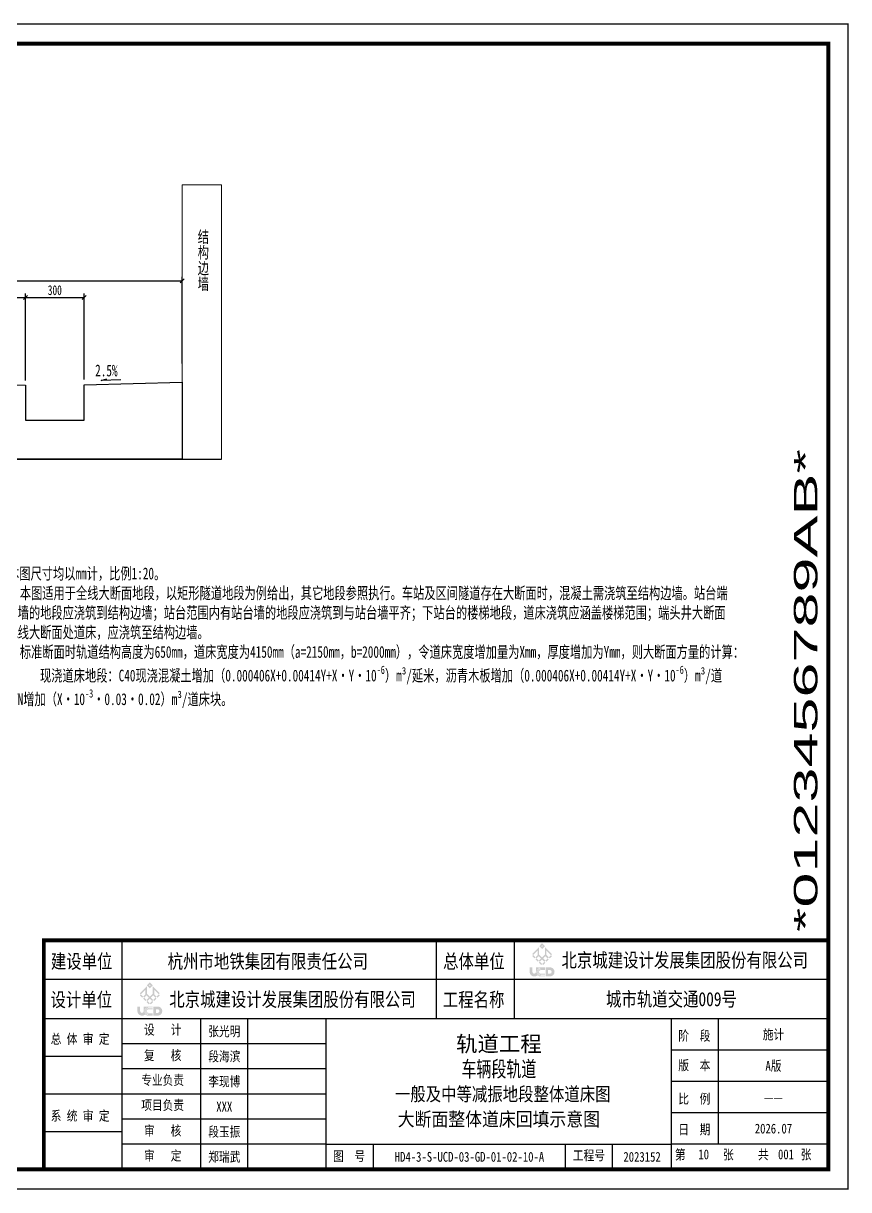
# Model space of a CAD drawing. Header units: millimetres. Extents: x 4632 to 13039, y -26303 to -20356.
# Drawn here: x 8831 to 13039, y -26303 to -20356 of the extents above; entities that cross this region are included whole.
import ezdxf
from ezdxf.enums import TextEntityAlignment as Align

# ---------------------------------------------------------------- set-up
doc = ezdxf.new("R2010")
doc.units = ezdxf.units.MM
doc.layers.get('Defpoints').update_dxf_attribs({"color": 250})
doc.layers.add('00结构0.18mm淡显直线', color=8, linetype='Continuous', lineweight=0)
for name, color, linetype in [('GesoftDrawFrameFrameBlockLayer', 7, 'Continuous'), ('GesoftDrawFrameInLineLayer', 85, 'Continuous'), ('GesoftDrawFrameOutLineLayer', 180, 'Continuous'), ('GesoftDrawFrameTitleLayer', 7, 'Continuous'), ('标注', 3, 'Continuous'), ('粗实线', 4, 'Continuous')]:
    doc.layers.add(name, color=color, linetype=linetype)
doc.styles.add('宋体', font='SimSun.ttf', dxfattribs={"width": 0.7})
doc.styles.add('宋体样式', font='SimSun.ttf', dxfattribs={"width": 0.8})
doc.styles.add('宋体样式宽度0.65', font='SimSun.ttf', dxfattribs={"width": 0.65})
doc.styles.add('宋体样式宽度0.7', font='SimSun.ttf', dxfattribs={"width": 0.7})
doc.styles.add('条形码', font='BC_C39.FBC', dxfattribs={"height": 11})
doc.dimstyles.new('1比20', dxfattribs={"dimscale": 20, "dimtxt": 2.5, "dimasz": 1, "dimexe": 1, "dimexo": 1, "dimtad": 3, "dimdec": 0, "dimzin": 0, "dimdsep": 46, "dimtxsty": '宋体', "dimblk": 'OBLIQUE', "dimcen": 0.09, "dimadec": 0, "dimazin": 0, "dimtfac": 1, "dimtdec": 0, "dimtofl": 0, "dimtmove": 0, "dimatfit": 3, "dimfxl": 0, "dimtolj": 1, "dimtzin": 0, "dimarcsym": 0})

# ---------------------------------------------------------------- blocks, each defined once
blk = doc.blocks.new('_Oblique')
at = {"color": 0, "linetype": 'ByBlock', "lineweight": -2}
blk.add_line((-0.5, -0.5), (0.5, 0.5), dxfattribs=at)
blk = doc.blocks.new('*D3')
at = {"layer": 'Defpoints', "color": 0, "transparency": 16777216}
for p in [(8841.6, -21754.1), (7641.6, -22174.5), (8841.6, -22196.5)]:
    blk.add_point(p, dxfattribs=at)
at = {"layer": '标注', "color": 0, "lineweight": -2, "transparency": 16777216}
for p, q in [((7641.6, -22154.5), (7641.6, -21734.1)), ((7641.6, -21754.1), (8841.6, -21754.1)), ((8841.6, -22176.5), (8841.6, -21734.1))]:
    blk.add_line(p, q, dxfattribs=at)
at = {"layer": '标注', "color": 0, "lineweight": -2, "transparency": 16777216, "xscale": 20, "yscale": 20, "zscale": 20, "rotation": 180}
blk.add_blockref('_Oblique', (7641.6, -21754.1), dxfattribs=at)
at = {"layer": '标注', "color": 0, "lineweight": -2, "transparency": 16777216, "xscale": 20, "yscale": 20, "zscale": 20}
blk.add_blockref('_Oblique', (8841.6, -21754.1), dxfattribs=at)
at = {"layer": '标注', "color": 0, "transparency": 16777216, "insert": (8241.6, -21716.6), "char_height": 50, "attachment_point": 5, "style": '宋体'}
blk.add_mtext('\\A1;1200', dxfattribs=at)
blk = doc.blocks.new('*D11')
at = {"color": 0, "lineweight": -2, "transparency": 16777216}
for p, q in [((8841.6, -21998.9), (8841.6, -21734.1)), ((8841.6, -21754.1), (9141.6, -21754.1)), ((9141.6, -22172.5), (9141.6, -21734.1))]:
    blk.add_line(p, q, dxfattribs=at)
at = {"layer": 'Defpoints', "color": 0, "transparency": 16777216}
for p in [(9141.6, -21754.1), (8841.6, -22018.9), (9141.6, -22192.5)]:
    blk.add_point(p, dxfattribs=at)
at = {"color": 0, "lineweight": -2, "transparency": 16777216, "xscale": 20, "yscale": 20, "zscale": 20, "rotation": 180}
blk.add_blockref('_Oblique', (8841.6, -21754.1), dxfattribs=at)
at = {"color": 0, "lineweight": -2, "transparency": 16777216, "xscale": 20, "yscale": 20, "zscale": 20}
blk.add_blockref('_Oblique', (9141.6, -21754.1), dxfattribs=at)
at = {"color": 0, "transparency": 16777216, "insert": (8991.6, -21716.6), "char_height": 50, "attachment_point": 5, "style": '宋体'}
blk.add_mtext('\\A1;300', dxfattribs=at)
blk = doc.blocks.new('*D8')
at = {"color": 0, "lineweight": -2, "transparency": 16777216}
for p, q in [((7641.6, -21734.1), (7641.6, -21648.6)), ((7641.6, -21668.6), (9641.6, -21668.6)), ((9641.6, -22089.6), (9641.6, -21648.6))]:
    blk.add_line(p, q, dxfattribs=at)
at = {"layer": 'Defpoints', "color": 0, "transparency": 16777216}
for p in [(9641.6, -21668.6), (7641.6, -21754.1, 1537.6), (9641.6, -22109.6, 1537.6)]:
    blk.add_point(p, dxfattribs=at)
at = {"color": 0, "lineweight": -2, "transparency": 16777216, "xscale": 20, "yscale": 20, "zscale": 20, "rotation": 180}
blk.add_blockref('_Oblique', (7641.6, -21668.6), dxfattribs=at)
at = {"color": 0, "lineweight": -2, "transparency": 16777216, "xscale": 20, "yscale": 20, "zscale": 20}
blk.add_blockref('_Oblique', (9641.6, -21668.6), dxfattribs=at)
at = {"color": 0, "transparency": 16777216, "insert": (8641.6, -21630.9), "char_height": 50, "attachment_point": 5, "style": '宋体'}
blk.add_mtext('\\A1;b', dxfattribs=at)
blk = doc.blocks.new('0_d99ac5e330684673bdd85ff840ac973b')
at = {"layer": 'GesoftDrawFrameInLineLayer', "color": 0, "const_width": 1}
blk.add_lwpolyline([(0, 0), (0, 287), (-390, 287), (-390, 0), (0, 0)], dxfattribs=at)
at = {"layer": 'GesoftDrawFrameOutLineLayer', "color": 0, "const_width": 0.35}
blk.add_lwpolyline([(5, -5), (5, 292), (-415, 292), (-415, -5), (5, -5)], dxfattribs=at)
blk = doc.blocks.new('GESOFT00000000NEW_049a35bf7f0736cc4250df00ece10f93_d99ac5e330684673bdd85ff840ac973b_2e1cf7a908f61d0b50dc33cccab90907')
at = {"layer": 'GesoftDrawFrameTitleLayer'}
h = blk.add_hatch(color=7, dxfattribs=at)
h.paths.add_polyline_path([(-72.25, 56.91), (-72.98, 56.18), (-73.72, 56.91), (-72.99, 57.65)])
h.paths.add_polyline_path([(-72.99, 57.13), (-73.2, 56.92), (-72.99, 56.72), (-72.78, 56.93)], flags=16)
h.paths.add_polyline_path([(-73.73, 56.66), (-73.73, 54.75), (-72.99, 54.02), (-72.26, 54.75), (-72.26, 56.68), (-70.47, 54.89), (-70.72, 54.64), (-70.46, 54.38), (-71.04, 53.8), (-71.29, 54.05), (-71.56, 53.78), (-71.31, 53.53), (-71.88, 52.95), (-72.14, 53.2), (-72.41, 52.94), (-72.15, 52.69), (-72.73, 52.11), (-72.99, 52.36), (-73.24, 52.11), (-73.82, 52.69), (-73.57, 52.94), (-73.84, 53.21), (-74.09, 52.96), (-74.67, 53.54), (-74.42, 53.79), (-74.69, 54.06), (-74.94, 53.81), (-75.51, 54.38), (-75.26, 54.64), (-75.51, 54.88)])
h.paths.add_polyline_path([(-71.87, 55.79), (-71.87, 54.63), (-71.29, 54.05), (-70.72, 54.64)], flags=16)
h.paths.add_polyline_path([(-72.14, 54.36), (-72.72, 53.79), (-72.14, 53.2), (-71.56, 53.78)], flags=16)
h.paths.add_polyline_path([(-72.99, 53.53), (-73.57, 52.94), (-72.99, 52.36), (-72.41, 52.94)], flags=16)
h.paths.add_polyline_path([(-73.84, 54.37), (-74.42, 53.79), (-73.84, 53.21), (-73.25, 53.79)], flags=16)
h.paths.add_polyline_path([(-74.12, 54.63), (-74.12, 55.79), (-75.26, 54.64), (-74.69, 54.06)], flags=16)
edge = h.paths.add_edge_path()
edge.add_spline(control_points=[(-73.82, 51.43), (-73.82, 51.43), (-73.82, 51.52), (-73.82, 51.52), (-73.82, 51.52), (-74.53, 51.52), (-74.53, 51.52), (-74.53, 51.52), (-74.53, 50.35), (-74.53, 50.35), (-74.53, 50.09), (-74.74, 49.89), (-74.99, 49.89), (-75.24, 49.89), (-75.45, 50.09), (-75.45, 50.35), (-75.45, 50.35), (-75.45, 51.52), (-75.45, 51.52), (-75.45, 51.52), (-76.16, 51.52), (-76.16, 51.52), (-76.16, 51.52), (-76.16, 50.35), (-76.16, 50.35), (-76.16, 49.7), (-75.64, 49.18), (-74.99, 49.18), (-74.67, 49.18), (-74.38, 49.3), (-74.17, 49.51), (-73.96, 49.3), (-73.68, 49.18), (-73.36, 49.18), (-73.36, 49.18), (-72.27, 49.18), (-72.27, 49.18), (-72.27, 49.18), (-72.27, 49.32), (-72.27, 49.32), (-72.43, 49.32), (-73.37, 49.32), (-73.37, 49.33), (-73.93, 49.34), (-74.38, 49.8), (-74.38, 50.35), (-74.38, 50.91), (-73.93, 51.36), (-73.37, 51.38), (-73.37, 51.38), (-72.43, 51.38), (-72.27, 51.38), (-72.27, 51.38), (-72.27, 51.52), (-72.27, 51.52), (-72.27, 51.52), (-73.36, 51.52), (-73.36, 51.52), (-73.52, 51.52), (-73.68, 51.49), (-73.82, 51.43)], knot_values=[0, 0, 0, 0, 1, 1, 1, 2, 2, 2, 3, 3, 3, 4, 4, 4, 5, 5, 5, 6, 6, 6, 7, 7, 7, 8, 8, 8, 9, 9, 9, 10, 10, 10, 11, 11, 11, 12, 12, 12, 13, 13, 13, 14, 14, 14, 15, 15, 15, 16, 16, 16, 17, 17, 17, 18, 18, 18, 19, 19, 19, 20, 20, 20, 20], degree=3, periodic=0)
edge = h.paths.add_edge_path(flags=17)
edge.add_spline(control_points=[(-74.32, 50.35), (-74.32, 49.83), (-73.9, 49.39), (-73.37, 49.38), (-73.36, 49.38), (-72.43, 49.38), (-72.27, 49.38), (-72.27, 49.38), (-72.27, 49.5), (-72.27, 49.5), (-72.43, 49.5), (-73.37, 49.5), (-73.37, 49.51), (-73.84, 49.52), (-74.2, 49.89), (-74.2, 50.35), (-74.2, 50.81), (-73.84, 51.18), (-73.37, 51.2), (-73.37, 51.2), (-72.43, 51.2), (-72.27, 51.2), (-72.27, 51.2), (-72.27, 51.32), (-72.27, 51.32), (-72.43, 51.32), (-73.36, 51.32), (-73.37, 51.32), (-73.89, 51.31), (-74.32, 50.87), (-74.32, 50.35)], knot_values=[0, 0, 0, 0, 1, 1, 1, 2, 2, 2, 3, 3, 3, 4, 4, 4, 5, 5, 5, 6, 6, 6, 7, 7, 7, 8, 8, 8, 9, 9, 9, 10, 10, 10, 10], degree=3, periodic=0)
edge = h.paths.add_edge_path(flags=16)
edge.add_spline(control_points=[(-74.14, 50.35), (-74.14, 49.92), (-73.8, 49.57), (-73.37, 49.56), (-73.36, 49.56), (-72.43, 49.56), (-72.27, 49.56), (-72.27, 49.56), (-72.27, 49.68), (-72.27, 49.68), (-72.43, 49.68), (-73.36, 49.68), (-73.37, 49.68), (-73.73, 49.69), (-74.02, 49.98), (-74.02, 50.35), (-74.02, 50.71), (-73.74, 51.01), (-73.38, 51.02), (-73.37, 51.02), (-72.43, 51.02), (-72.27, 51.02), (-72.27, 51.02), (-72.27, 51.14), (-72.27, 51.14), (-72.43, 51.14), (-73.36, 51.14), (-73.37, 51.14), (-73.8, 51.13), (-74.14, 50.78), (-74.14, 50.35)], knot_values=[0, 0, 0, 0, 1, 1, 1, 2, 2, 2, 3, 3, 3, 4, 4, 4, 5, 5, 5, 6, 6, 6, 7, 7, 7, 8, 8, 8, 9, 9, 9, 10, 10, 10, 10], degree=3, periodic=0)
edge = h.paths.add_edge_path(flags=16)
edge.add_spline(control_points=[(-73.96, 50.35), (-73.96, 50.02), (-73.7, 49.75), (-73.37, 49.74), (-73.35, 49.74), (-72.43, 49.74), (-72.27, 49.74), (-72.27, 49.74), (-72.27, 49.89), (-72.27, 49.89), (-72.27, 49.89), (-73.31, 49.89), (-73.31, 49.89), (-73.56, 49.89), (-73.81, 50.1), (-73.81, 50.35), (-73.81, 50.6), (-73.56, 50.81), (-73.31, 50.81), (-73.31, 50.81), (-72.27, 50.81), (-72.27, 50.81), (-72.27, 50.81), (-72.27, 50.96), (-72.27, 50.96), (-72.43, 50.96), (-73.36, 50.96), (-73.37, 50.96), (-73.7, 50.95), (-73.96, 50.68), (-73.96, 50.35)], knot_values=[0, 0, 0, 0, 1, 1, 1, 2, 2, 2, 3, 3, 3, 4, 4, 4, 5, 5, 5, 6, 6, 6, 7, 7, 7, 8, 8, 8, 9, 9, 9, 10, 10, 10, 10], degree=3, periodic=0)
edge = h.paths.add_edge_path()
edge.add_spline(control_points=[(-70.98, 51.52), (-70.98, 51.52), (-71.45, 51.52), (-71.45, 51.52), (-71.45, 51.52), (-72.08, 51.52), (-72.08, 51.52), (-72.08, 51.52), (-72.08, 49.21), (-72.08, 49.21), (-72.08, 49.21), (-72.08, 49.21), (-72.08, 49.21), (-72.08, 49.21), (-72.07, 49.18), (-72.07, 49.18), (-72.07, 49.18), (-70.98, 49.18), (-70.98, 49.18), (-70.33, 49.18), (-69.81, 49.7), (-69.81, 50.35), (-69.81, 51), (-70.33, 51.52), (-70.98, 51.52)], knot_values=[0, 0, 0, 0, 1, 1, 1, 2, 2, 2, 3, 3, 3, 4, 4, 4, 5, 5, 5, 6, 6, 6, 7, 7, 7, 8, 8, 8, 8], degree=3, periodic=0)
edge = h.paths.add_edge_path(flags=16)
edge.add_spline(control_points=[(-70.98, 49.89), (-70.98, 49.89), (-71.45, 49.89), (-71.45, 49.89), (-71.45, 49.89), (-71.45, 50.81), (-71.45, 50.81), (-71.45, 50.81), (-70.98, 50.81), (-70.98, 50.81), (-70.73, 50.81), (-70.52, 50.6), (-70.52, 50.35), (-70.52, 50.1), (-70.73, 49.89), (-70.98, 49.89)], knot_values=[0, 0, 0, 0, 1, 1, 1, 2, 2, 2, 3, 3, 3, 4, 4, 4, 5, 5, 5, 5], degree=3, periodic=0)
h = blk.add_hatch(color=7, dxfattribs=at)
h.paths.add_polyline_path([(-172.25, 46.91), (-172.98, 46.18), (-173.72, 46.91), (-172.99, 47.65)])
h.paths.add_polyline_path([(-172.99, 47.13), (-173.2, 46.92), (-172.99, 46.72), (-172.78, 46.93)], flags=16)
h.paths.add_polyline_path([(-173.73, 46.66), (-173.73, 44.75), (-172.99, 44.02), (-172.26, 44.75), (-172.26, 46.68), (-170.47, 44.89), (-170.72, 44.64), (-170.46, 44.38), (-171.04, 43.8), (-171.29, 44.05), (-171.56, 43.78), (-171.31, 43.53), (-171.88, 42.95), (-172.14, 43.2), (-172.41, 42.94), (-172.15, 42.69), (-172.73, 42.11), (-172.99, 42.36), (-173.24, 42.11), (-173.82, 42.69), (-173.57, 42.94), (-173.84, 43.21), (-174.09, 42.96), (-174.67, 43.54), (-174.42, 43.79), (-174.69, 44.06), (-174.94, 43.81), (-175.51, 44.38), (-175.26, 44.64), (-175.51, 44.88)])
h.paths.add_polyline_path([(-171.87, 45.79), (-171.87, 44.63), (-171.29, 44.05), (-170.72, 44.64)], flags=16)
h.paths.add_polyline_path([(-172.14, 44.36), (-172.72, 43.79), (-172.14, 43.2), (-171.56, 43.78)], flags=16)
h.paths.add_polyline_path([(-172.99, 43.53), (-173.57, 42.94), (-172.99, 42.36), (-172.41, 42.94)], flags=16)
h.paths.add_polyline_path([(-173.84, 44.37), (-174.42, 43.79), (-173.84, 43.21), (-173.25, 43.79)], flags=16)
h.paths.add_polyline_path([(-174.12, 44.63), (-174.12, 45.79), (-175.26, 44.64), (-174.69, 44.06)], flags=16)
edge = h.paths.add_edge_path()
edge.add_spline(control_points=[(-173.82, 41.43), (-173.82, 41.43), (-173.82, 41.52), (-173.82, 41.52), (-173.82, 41.52), (-174.53, 41.52), (-174.53, 41.52), (-174.53, 41.52), (-174.53, 40.35), (-174.53, 40.35), (-174.53, 40.09), (-174.74, 39.89), (-174.99, 39.89), (-175.24, 39.89), (-175.45, 40.09), (-175.45, 40.35), (-175.45, 40.35), (-175.45, 41.52), (-175.45, 41.52), (-175.45, 41.52), (-176.16, 41.52), (-176.16, 41.52), (-176.16, 41.52), (-176.16, 40.35), (-176.16, 40.35), (-176.16, 39.7), (-175.64, 39.18), (-174.99, 39.18), (-174.67, 39.18), (-174.38, 39.3), (-174.17, 39.51), (-173.96, 39.3), (-173.68, 39.18), (-173.36, 39.18), (-173.36, 39.18), (-172.27, 39.18), (-172.27, 39.18), (-172.27, 39.18), (-172.27, 39.32), (-172.27, 39.32), (-172.43, 39.32), (-173.37, 39.32), (-173.37, 39.33), (-173.93, 39.34), (-174.38, 39.8), (-174.38, 40.35), (-174.38, 40.91), (-173.93, 41.36), (-173.37, 41.38), (-173.37, 41.38), (-172.43, 41.38), (-172.27, 41.38), (-172.27, 41.38), (-172.27, 41.52), (-172.27, 41.52), (-172.27, 41.52), (-173.36, 41.52), (-173.36, 41.52), (-173.52, 41.52), (-173.68, 41.49), (-173.82, 41.43)], knot_values=[0, 0, 0, 0, 1, 1, 1, 2, 2, 2, 3, 3, 3, 4, 4, 4, 5, 5, 5, 6, 6, 6, 7, 7, 7, 8, 8, 8, 9, 9, 9, 10, 10, 10, 11, 11, 11, 12, 12, 12, 13, 13, 13, 14, 14, 14, 15, 15, 15, 16, 16, 16, 17, 17, 17, 18, 18, 18, 19, 19, 19, 20, 20, 20, 20], degree=3, periodic=0)
edge = h.paths.add_edge_path(flags=17)
edge.add_spline(control_points=[(-174.32, 40.35), (-174.32, 39.83), (-173.9, 39.39), (-173.37, 39.38), (-173.36, 39.38), (-172.43, 39.38), (-172.27, 39.38), (-172.27, 39.38), (-172.27, 39.5), (-172.27, 39.5), (-172.43, 39.5), (-173.37, 39.5), (-173.37, 39.51), (-173.84, 39.52), (-174.2, 39.89), (-174.2, 40.35), (-174.2, 40.81), (-173.84, 41.18), (-173.37, 41.2), (-173.37, 41.2), (-172.43, 41.2), (-172.27, 41.2), (-172.27, 41.2), (-172.27, 41.32), (-172.27, 41.32), (-172.43, 41.32), (-173.36, 41.32), (-173.37, 41.32), (-173.89, 41.31), (-174.32, 40.87), (-174.32, 40.35)], knot_values=[0, 0, 0, 0, 1, 1, 1, 2, 2, 2, 3, 3, 3, 4, 4, 4, 5, 5, 5, 6, 6, 6, 7, 7, 7, 8, 8, 8, 9, 9, 9, 10, 10, 10, 10], degree=3, periodic=0)
edge = h.paths.add_edge_path(flags=16)
edge.add_spline(control_points=[(-174.14, 40.35), (-174.14, 39.92), (-173.8, 39.57), (-173.37, 39.56), (-173.36, 39.56), (-172.43, 39.56), (-172.27, 39.56), (-172.27, 39.56), (-172.27, 39.68), (-172.27, 39.68), (-172.43, 39.68), (-173.36, 39.68), (-173.37, 39.68), (-173.73, 39.69), (-174.02, 39.98), (-174.02, 40.35), (-174.02, 40.71), (-173.74, 41.01), (-173.38, 41.02), (-173.37, 41.02), (-172.43, 41.02), (-172.27, 41.02), (-172.27, 41.02), (-172.27, 41.14), (-172.27, 41.14), (-172.43, 41.14), (-173.36, 41.14), (-173.37, 41.14), (-173.8, 41.13), (-174.14, 40.78), (-174.14, 40.35)], knot_values=[0, 0, 0, 0, 1, 1, 1, 2, 2, 2, 3, 3, 3, 4, 4, 4, 5, 5, 5, 6, 6, 6, 7, 7, 7, 8, 8, 8, 9, 9, 9, 10, 10, 10, 10], degree=3, periodic=0)
edge = h.paths.add_edge_path(flags=16)
edge.add_spline(control_points=[(-173.96, 40.35), (-173.96, 40.02), (-173.7, 39.75), (-173.37, 39.74), (-173.35, 39.74), (-172.43, 39.74), (-172.27, 39.74), (-172.27, 39.74), (-172.27, 39.89), (-172.27, 39.89), (-172.27, 39.89), (-173.31, 39.89), (-173.31, 39.89), (-173.56, 39.89), (-173.81, 40.1), (-173.81, 40.35), (-173.81, 40.6), (-173.56, 40.81), (-173.31, 40.81), (-173.31, 40.81), (-172.27, 40.81), (-172.27, 40.81), (-172.27, 40.81), (-172.27, 40.96), (-172.27, 40.96), (-172.43, 40.96), (-173.36, 40.96), (-173.37, 40.96), (-173.7, 40.95), (-173.96, 40.68), (-173.96, 40.35)], knot_values=[0, 0, 0, 0, 1, 1, 1, 2, 2, 2, 3, 3, 3, 4, 4, 4, 5, 5, 5, 6, 6, 6, 7, 7, 7, 8, 8, 8, 9, 9, 9, 10, 10, 10, 10], degree=3, periodic=0)
edge = h.paths.add_edge_path()
edge.add_spline(control_points=[(-170.98, 41.52), (-170.98, 41.52), (-171.45, 41.52), (-171.45, 41.52), (-171.45, 41.52), (-172.08, 41.52), (-172.08, 41.52), (-172.08, 41.52), (-172.08, 39.21), (-172.08, 39.21), (-172.08, 39.21), (-172.08, 39.21), (-172.08, 39.21), (-172.08, 39.21), (-172.07, 39.18), (-172.07, 39.18), (-172.07, 39.18), (-170.98, 39.18), (-170.98, 39.18), (-170.33, 39.18), (-169.81, 39.7), (-169.81, 40.35), (-169.81, 41), (-170.33, 41.52), (-170.98, 41.52)], knot_values=[0, 0, 0, 0, 1, 1, 1, 2, 2, 2, 3, 3, 3, 4, 4, 4, 5, 5, 5, 6, 6, 6, 7, 7, 7, 8, 8, 8, 8], degree=3, periodic=0)
edge = h.paths.add_edge_path(flags=16)
edge.add_spline(control_points=[(-170.98, 39.89), (-170.98, 39.89), (-171.45, 39.89), (-171.45, 39.89), (-171.45, 39.89), (-171.45, 40.81), (-171.45, 40.81), (-171.45, 40.81), (-170.98, 40.81), (-170.98, 40.81), (-170.73, 40.81), (-170.52, 40.6), (-170.52, 40.35), (-170.52, 40.1), (-170.73, 39.89), (-170.98, 39.89)], knot_values=[0, 0, 0, 0, 1, 1, 1, 2, 2, 2, 3, 3, 3, 4, 4, 4, 5, 5, 5, 5], degree=3, periodic=0)
at = {"layer": 'GesoftDrawFrameTitleLayer', "color": 7}
for p, q in [((-180, 0), (-180, 58.4)), ((-100, 58.4), (-100, 38.4)), ((-80, 38.4), (-80, 58.4)), ((-200, 48.4), (-200, 0)), ((-180, 48.4), (-200, 48.4)), ((0, 48.4), (-180, 48.4)), ((-180, 38.4), (-200, 38.4)), ((0, 38.4), (-180, 38.4)), ((-160, 0), (-160, 38.4)), ((-148, 0), (-148, 38.4)), ((-128, 0), (-128, 38.4)), ((-40, 0), (-40, 38.4)), ((-28, 6.4), (-28, 38.4)), ((-128, 32), (-180, 32)), ((0, 30.4), (-40, 30.4)), ((-180, 28.8), (-200, 28.8)), ((-128, 25.6), (-180, 25.6)), ((0, 22.4), (-40, 22.4)), ((-180, 19.2), (-200, 19.2)), ((-128, 19.2), (-180, 19.2)), ((-128, 12.8), (-180, 12.8)), ((0, 14.4), (-40, 14.4)), ((-180, 9.6), (-200, 9.6)), ((0, 10), (0, 0)), ((0, 10), (0, 0)), ((-128, 6.4), (-180, 6.4)), ((-128, 6.4), (-40, 6.4)), ((-116, 0), (-116, 6.4)), ((-67, 0), (-67, 6.4)), ((-55, 0), (-55, 6.4)), ((0, 6.4), (-40, 6.4)), ((-180, 0), (-200, 0))]:
    blk.add_line(p, q, dxfattribs=at)
at = {"layer": 'GesoftDrawFrameTitleLayer', "color": 7, "const_width": 1}
blk.add_lwpolyline([(0, 0), (0, 58.4), (-200, 58.4), (-200, 0)], close=True, dxfattribs=at)
at = {"layer": 'GesoftDrawFrameTitleLayer', "color": 7}
blk.add_point((-180, 48.4), dxfattribs=at)
at = {"layer": 'GesoftDrawFrameFrameBlockLayer'}
blk.add_blockref('0_d99ac5e330684673bdd85ff840ac973b', (0, 0), dxfattribs=at)
at = {"layer": 'GesoftDrawFrameTitleLayer', "color": 7, "width": 0.8}
for s, height, style, p in [('建设单位', 3.6, '宋体样式宽度0.7', (-198.22, 51.24)), (' 杭州市地铁集团有限责任公司', 3.6, '宋体样式宽度0.7', (-170.4, 51.24)), ('总体单位', 3.6, '宋体样式宽度0.7', (-98.22, 51.24)), ('北京城建设计发展集团股份有限公司', 3.6, '宋体样式宽度0.7', (-68.03, 51.54)), ('设计单位', 3.6, '宋体样式宽度0.7', (-198.3, 41.47)), ('北京城建设计发展集团股份有限公司', 3.6, '宋体样式宽度0.7', (-168.03, 41.54)), ('工程名称', 3.6, '宋体样式宽度0.7', (-98.3, 41.47)), ('阶  段', 2.5, '宋体样式宽度0.7', (-38.26, 32.83)), ('总 体 审 定', 2.5, '宋体样式宽度0.7', (-198.26, 32.01)), ('版  本', 2.5, '宋体样式宽度0.7', (-38.26, 25.3)), ('比  例', 2.5, '宋体样式宽度0.7', (-38.26, 16.75)), ('系 统 审 定', 2.5, '宋体样式宽度0.7', (-198.26, 12.42)), ('日  期', 2.5, '宋体样式宽度0.7', (-38.26, 8.93)), ('图  号', 2.5, '宋体样式宽度0.7', (-126.26, 2.12)), ('工程号', 2.5, '宋体样式宽度0.65', (-65.14, 2.34)), ('第       张', 2.5, '宋体样式宽度0.7', (-39.12, 2.52)), ('共      张', 2.5, '宋体样式宽度0.7', (-17.95, 2.56))]:
    blk.add_text(s, height=height, dxfattribs=dict(at, style=style)).set_placement(p)
at = {"layer": 'GesoftDrawFrameTitleLayer', "color": 7, "style": '宋体样式宽度0.65', "width": 0.8}
for s, p in [('设   计', (-169.71, 35.65)), ('复   核', (-169.71, 29.13)), ('专业负责', (-169.71, 22.83)), ('项目负责', (-169.71, 16.43)), ('审   核', (-169.71, 9.92)), ('审   定', (-169.71, 3.54))]:
    blk.add_text(s, height=2.5, dxfattribs=at).set_placement(p, align=Align.MIDDLE)
at = {"layer": 'GesoftDrawFrameTitleLayer', "color": 7, "style": '条形码', "width": 2}
blk.add_attdef('BARCODE', (-2.8, 60.5), '', height=6, rotation=90, dxfattribs=at)
at = {"layer": 'GesoftDrawFrameTitleLayer', "style": '宋体样式'}
for tag, height, width, p in [('GCMC0', 3.6, 0.8, (-40, 43.4)), ('SHEJI', 2.5, 0.8, (-154, 35.2)), ('SHEJI2', 2.5, 0.8, (-137.76, 35.27)), ('SJJD', 2.5, 0.8, (-14, 34.4)), ('JIAOHE', 2.5, 0.8, (-154, 28.8)), ('JIAOHE2', 2.5, 0.8, (-137.61, 28.83)), ('VERSION0', 2.5, 0.8, (-14, 26.4)), ('ZTSD', 2.5, 0.8, (-190, 24)), ('CEMING', 4, 0.7, (-84, 22.59)), ('ZYFZR1', 2.5, 0.8, (-154, 22.4)), ('ZYFZR2', 2.5, 0.8, (-137.76, 22.24)), ('BILI', 2.5, 0.8, (-14, 18.4)), ('XMFZR1', 2.5, 0.8, (-154, 16)), ('XMFZR2', 2.5, 0.8, (-137.98, 16.22)), ('DOCNAME0', 3.5, 0.9, (-84, 13.27)), ('SENHE', 2.5, 0.8, (-154, 9.6)), ('SENHE2', 2.5, 0.8, (-137.41, 9.52)), ('DOCNAME2', 3.5, 0.9, (-84, 9.42)), ('RIQI', 2.5, 0.8, (-14, 10.4)), ('XTSD', 2.5, 0.8, (-190, 4.8)), ('SENDING', 2.5, 0.8, (-154, 3.2)), ('SENDING2', 2.5, 0.8, (-137.41, 3.81)), ('TUHAO', 2.5, 0.8, (-91.5, 3.2)), ('PROJECTNO', 2.5, 0.8, (-47.5, 3.2)), ('PAGENUMBER', 2.5, 0.8, (-31.78, 3.83)), ('PAGECOUNT', 2.5, 0.8, (-10.8, 3.83))]:
    blk.add_attdef(tag, text='', height=height, dxfattribs=dict(at, width=width)).set_placement(p, align=Align.MIDDLE_CENTER)
blk.add_attdef('PIANMING', text='', height=4, dxfattribs=at).set_placement((-84, 31.09), align=Align.MIDDLE_CENTER)

msp = doc.modelspace()

# ---------------------------------------------------------------- linework, layer by layer
at = {"color": 3}
msp.add_line((6389.4, -22578.6), (9841.6, -22578.6), dxfattribs=at)
at = {"layer": '00结构0.18mm淡显直线'}
msp.add_line((9841.6, -22578.6), (9841.6, -21178.6), dxfattribs=at)
for points in [[(9641.6, -22578.6), (9641.6, -21178.6)], [(9641.6, -21178.6), (9841.6, -21178.6)]]:
    msp.add_lwpolyline(points, dxfattribs=at)
at = {"layer": '标注'}
msp.add_lwpolyline([(9327.5, -22174.3), (9227.5, -22176.8), (9256.5, -22169.1)], dxfattribs=at)
at = {"layer": '粗实线'}
for p, q in [((8041.6, -22180.5), (8841.6, -22200.5)), ((8841.6, -22200.5), (8841.6, -22378.6)), ((9141.6, -22198.5), (9641.6, -22186)), ((9141.6, -22378.6), (9141.6, -22198.5)), ((9641.6, -22186), (9641.6, -22578.6)), ((8841.6, -22378.6), (9141.6, -22378.6)), ((9641.6, -22578.6), (6389.4, -22578.6))]:
    msp.add_line(p, q, dxfattribs=at)

# ---------------------------------------------------------------- block references
ref = msp.add_blockref('GESOFT00000000NEW_049a35bf7f0736cc4250df00ece10f93_d99ac5e330684673bdd85ff840ac973b_2e1cf7a908f61d0b50dc33cccab90907', (12935.8, -26199.2), dxfattribs=dict(xscale=20, yscale=20, zscale=20))
ref.add_attrib('GCMC0', '城市轨道交通009号', dxfattribs={"layer": 'GesoftDrawFrameTitleLayer', "height": 72, "style": '宋体样式', "width": 0.8}).set_placement((12135.8, -25331.2), align=Align.MIDDLE_CENTER)
ref.add_attrib('PIANMING', '轨道工程', dxfattribs={"layer": 'GesoftDrawFrameTitleLayer', "height": 80, "style": '宋体样式'}).set_placement((11255.8, -25559.2), align=Align.MIDDLE_CENTER)
ref.add_attrib('CEMING', '车辆段轨道', dxfattribs={"layer": 'GesoftDrawFrameTitleLayer', "height": 80, "style": '宋体样式', "width": 0.7}).set_placement((11255.8, -25687.2), align=Align.MIDDLE_CENTER)
ref.add_attrib('DOCNAME0', ' 一般及中等减振地段整体道床图', dxfattribs={"layer": 'GesoftDrawFrameTitleLayer', "height": 70, "style": '宋体样式', "width": 0.822473}).set_placement((11255.8, -25815.2), align=Align.MIDDLE_CENTER)
ref.add_attrib('DOCNAME2', '大断面整体道床回填示意图', dxfattribs={"layer": 'GesoftDrawFrameTitleLayer', "height": 70, "style": '宋体样式', "width": 0.9}).set_placement((11255.8, -25943.2), align=Align.MIDDLE_CENTER)
ref.add_attrib('TUHAO', 'HD4-3-S-UCD-03-GD-01-02-10-A', dxfattribs={"layer": 'GesoftDrawFrameTitleLayer', "height": 50, "style": '宋体样式', "width": 0.8}).set_placement((11105.8, -26135.2), align=Align.MIDDLE_CENTER)
ref.add_attrib('VERSION0', 'A版', dxfattribs={"layer": 'GesoftDrawFrameTitleLayer', "height": 50, "style": '宋体样式', "width": 0.8}).set_placement((12655.8, -25671.2), align=Align.MIDDLE_CENTER)
ref.add_attrib('SJJD', '施计', dxfattribs={"layer": 'GesoftDrawFrameTitleLayer', "height": 50, "style": '宋体样式', "width": 0.8}).set_placement((12655.8, -25511.2), align=Align.MIDDLE_CENTER)
ref.add_attrib('BILI', '——', dxfattribs={"layer": 'GesoftDrawFrameTitleLayer', "height": 50, "style": '宋体样式', "width": 0.8}).set_placement((12655.8, -25831.2), align=Align.MIDDLE_CENTER)
ref.add_attrib('RIQI', '2026.07', dxfattribs={"layer": 'GesoftDrawFrameTitleLayer', "height": 50, "style": '宋体样式', "width": 0.8}).set_placement((12655.8, -25991.2), align=Align.MIDDLE_CENTER)
ref.add_attrib('PROJECTNO', '2023152', dxfattribs={"layer": 'GesoftDrawFrameTitleLayer', "height": 50, "style": '宋体样式', "width": 0.8}).set_placement((11985.9, -26135.2), align=Align.MIDDLE_CENTER)
ref.add_attrib('PAGENUMBER', '10', dxfattribs={"layer": 'GesoftDrawFrameTitleLayer', "height": 50, "style": '宋体样式', "width": 0.8}).set_placement((12300.2, -26122.6), align=Align.MIDDLE_CENTER)
ref.add_attrib('PAGECOUNT', '001', dxfattribs={"layer": 'GesoftDrawFrameTitleLayer', "height": 50, "style": '宋体样式', "width": 0.8}).set_placement((12719.8, -26122.6), align=Align.MIDDLE_CENTER)
ref.add_attrib('SENDING', '郑瑞武', dxfattribs={"layer": 'GesoftDrawFrameTitleLayer', "height": 50, "style": '宋体样式', "width": 0.8}).set_placement((9855.8, -26135.2), align=Align.MIDDLE_CENTER)
ref.add_attrib('SENHE', '段玉振', dxfattribs={"layer": 'GesoftDrawFrameTitleLayer', "height": 50, "style": '宋体样式', "width": 0.8}).set_placement((9855.8, -26007.2), align=Align.MIDDLE_CENTER)
ref.add_attrib('ZYFZR1', '李现博', dxfattribs={"layer": 'GesoftDrawFrameTitleLayer', "height": 50, "style": '宋体样式', "width": 0.8}).set_placement((9855.8, -25751.2), align=Align.MIDDLE_CENTER)
ref.add_attrib('JIAOHE', '段海滨', dxfattribs={"layer": 'GesoftDrawFrameTitleLayer', "height": 50, "style": '宋体样式', "width": 0.8}).set_placement((9855.8, -25623.2), align=Align.MIDDLE_CENTER)
ref.add_attrib('SHEJI', '张光明', dxfattribs={"layer": 'GesoftDrawFrameTitleLayer', "height": 50, "style": '宋体样式', "width": 0.8}).set_placement((9855.8, -25495.2), align=Align.MIDDLE_CENTER)
ref.add_attrib('BARCODE', '*0123456789AB*', (12879.9, -24989.2), dxfattribs={"layer": 'GesoftDrawFrameTitleLayer', "color": 7, "height": 120, "rotation": 90, "style": '条形码', "width": 2})
ref.add_attrib('XMFZR1', 'XXX', dxfattribs={"layer": 'GesoftDrawFrameTitleLayer', "height": 50, "style": '宋体样式', "width": 0.8}).set_placement((9855.8, -25879.2), align=Align.MIDDLE_CENTER)

# ---------------------------------------------------------------- texts
at = {"insert": (8573.2, -23030.7), "char_height": 60, "attachment_point": 1, "style": '宋体'}
msp.add_mtext_dynamic_manual_height_columns('\\A1;{\\C3;注：\\P\\pi-180,l180,t180,270;1.^I本图尺寸均以mm计，比例1:20。\\P2.^I本图适用于全线大断面地段，以矩形隧道地段为例给出，其它地段参照执行。}车站及区间隧道存在大断面时，混凝土需浇筑至结构边墙。站台端部无站台墙的地段应浇筑到结构边墙；站台范围内有站台墙的地段应浇筑到与站台墙平齐；下站台的楼梯地段，道床浇筑应涵盖楼梯范围；端头井大断面处、有配线大断面处道床，应浇筑至结构边墙。\\P{\\C3;3.^I标准断面时轨道结构高度为650mm，道床宽度为4150mm（a=2150mm，b=2000mm），令道床宽度增加量为Xmm，厚度增加为Ymm，则大断面方量的计算：\\P\\pi0,l0,tz;            现浇道床地段：C40现浇混凝土增加（0.000406X+0.00414Y+X·Y·10\\H0.7x;\\S-6^ ;\\H1.42857x;）m³/延米，沥青木板增加（0.000406X+0.00414Y+X·Y·10\\H0.7x;\\S-6^ ;\\H1.42857x;）m³/道床块，PTN增加（X·10\\H0.7x;\\S-3^ ;\\H1.42857x;·0.03·0.02）m³/道床块。}', width=3681.347, gutter_width=600, heights=[0], dxfattribs=at)
at = {"layer": '标注', "style": '宋体', "width": 0.7}
msp.add_text('2.5%%%', height=60, rotation=0.00378, dxfattribs=at).set_placement((9197.2, -22155.7))
at = {"layer": '标注', "color": 3, "insert": (9720.3, -21414.3, -1537.6), "char_height": 60, "attachment_point": 1, "line_spacing_factor": 0.8, "style": '宋体'}
msp.add_mtext_dynamic_manual_height_columns('结构边墙', width=90, gutter_width=600, heights=[0], dxfattribs=at)

# ---------------------------------------------------------------- dimensions: what is measured, and where the dimension line sits
dim = msp.add_linear_dim(base=(9641.6, -21668.6, -1537.6), p1=(7641.6, -21754.1), p2=(9641.6, -22109.6), angle=180, text='b', dimstyle='1比20', override={"dimfxl": 250})
dim.commit()
dim.dimension.update_dxf_attribs({"geometry": '*D8', "text_midpoint": (8641.6, -21630.9, -1537.6)})
dim = msp.add_linear_dim(base=(9141.6, -21754.1), p1=(8841.6, -22018.9), p2=(9141.6, -22192.5), dimstyle='1比20', override={"dimfxl": 250})
dim.commit()
dim.dimension.update_dxf_attribs({"geometry": '*D11', "text_midpoint": (8991.6, -21716.6)})
at = {"layer": '标注'}
dim = msp.add_linear_dim(base=(8841.6, -21754.1), p1=(7641.6, -22174.5), p2=(8841.6, -22196.5), dimstyle='1比20', dxfattribs=at)
dim.commit()
dim.dimension.update_dxf_attribs({"geometry": '*D3', "text_midpoint": (8241.6, -21716.6)})

doc.saveas('drawing.dxf')
